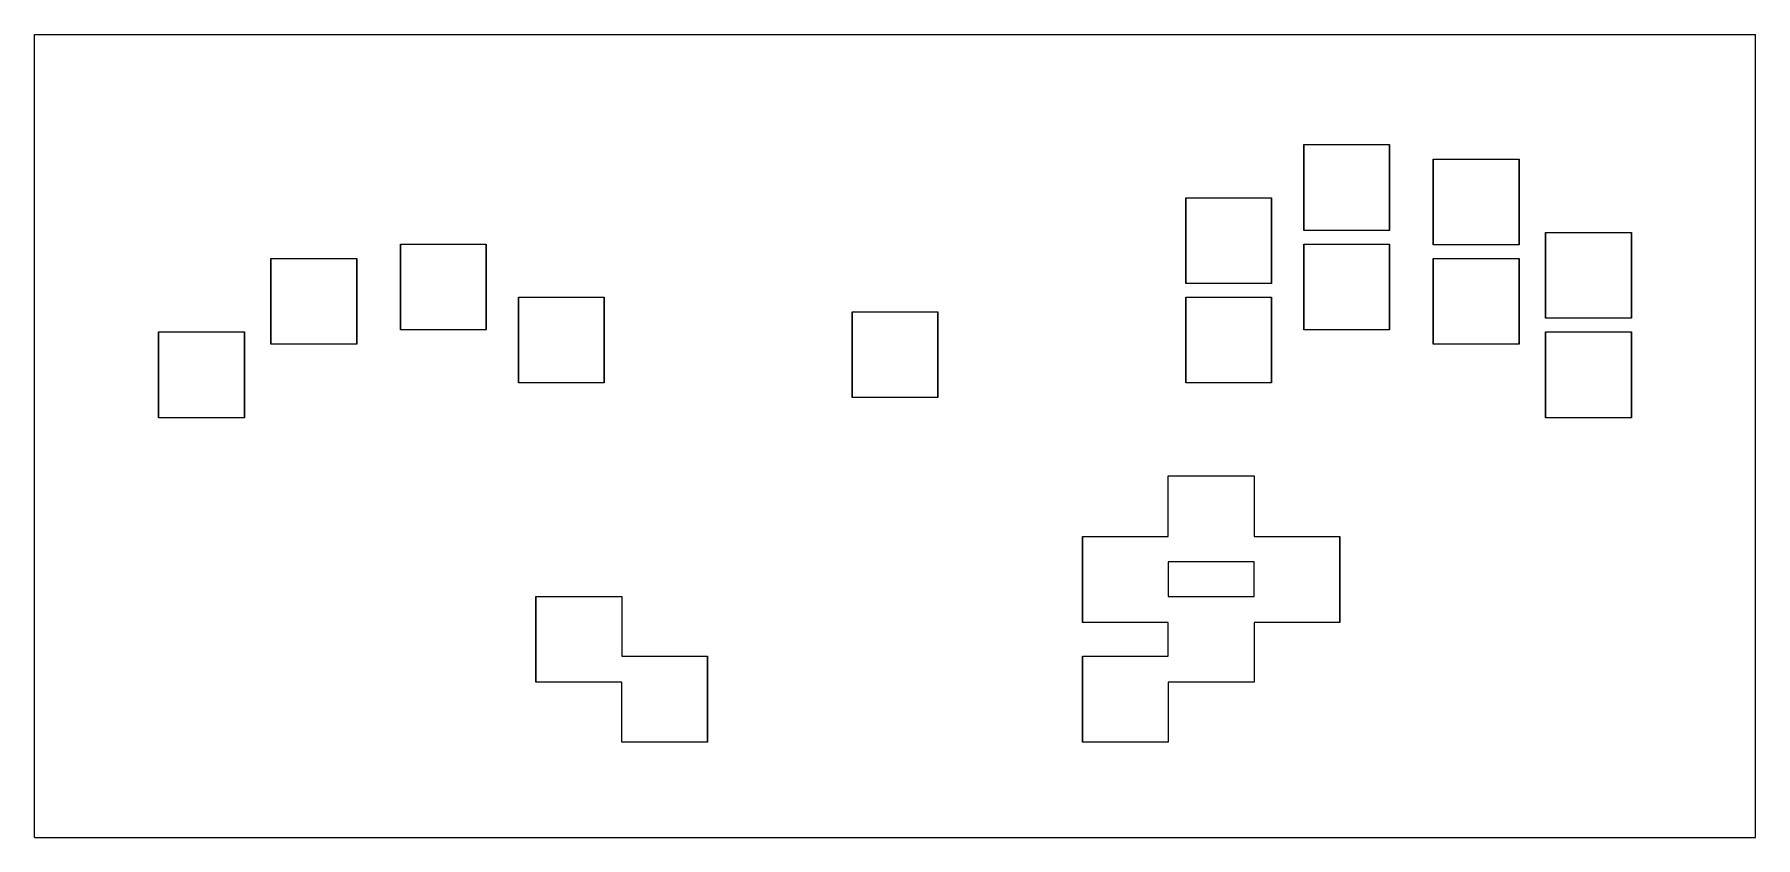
# Model space of a CAD drawing. Header units: metres. Extents: x -190 to 190, y -89 to 89.
import ezdxf

# ---------------------------------------------------------------- set-up
doc = ezdxf.new("R2010")
doc.units = ezdxf.units.M

msp = doc.modelspace()

# ---------------------------------------------------------------- linework, layer by layer
for p, q in [((-190.5, -88.9, 1.59), (-190.5, 88.9, 1.59)), ((-190.5, 88.9, -1.59), (-190.5, 88.9, 1.59)), ((-190.5, -88.9, -1.59), (-190.5, 88.9, -1.59)), ((-190.5, 88.9, 1.59), (190.5, 88.9, 1.59)), ((-190.5, 88.9, -1.59), (190.5, 88.9, -1.59)), ((190.5, -88.9, 1.59), (190.5, 88.9, 1.59)), ((190.5, 88.9, -1.59), (190.5, 88.9, 1.59)), ((190.5, -88.9, -1.59), (190.5, 88.9, -1.59)), ((90.5, 45.5, 1.59), (90.5, 64.5, 1.59)), ((90.5, 64.5, 1.59), (109.5, 64.5, 1.59)), ((90.5, 64.5, -1.59), (90.5, 45.5, -1.59)), ((90.5, 64.5, -1.59), (109.5, 64.5, -1.59)), ((90.5, 64.5, -1.59), (90.5, 64.5, 1.59)), ((109.5, 64.5, 1.59), (109.5, 45.5, 1.59)), ((109.5, 45.5, -1.59), (109.5, 64.5, -1.59)), ((109.5, 64.5, -1.59), (109.5, 64.5, 1.59)), ((119.15, 42.3, 1.59), (119.15, 61.3, 1.59)), ((119.15, 61.3, 1.59), (138.15, 61.3, 1.59)), ((119.15, 61.3, -1.59), (119.15, 42.3, -1.59)), ((119.15, 61.3, -1.59), (138.15, 61.3, -1.59)), ((119.15, 61.3, -1.59), (119.15, 61.3, 1.59)), ((138.15, 61.3, 1.59), (138.15, 42.3, 1.59)), ((138.15, 42.3, -1.59), (138.15, 61.3, -1.59)), ((138.15, 61.3, -1.59), (138.15, 61.3, 1.59)), ((64.35, 33.75, 1.59), (64.35, 52.75, 1.59)), ((64.35, 52.75, 1.59), (83.35, 52.75, 1.59)), ((64.35, 52.75, -1.59), (64.35, 33.75, -1.59)), ((64.35, 52.75, -1.59), (83.35, 52.75, -1.59)), ((64.35, 52.75, -1.59), (64.35, 52.75, 1.59)), ((83.35, 52.75, 1.59), (83.35, 33.75, 1.59)), ((83.35, 33.75, -1.59), (83.35, 52.75, -1.59)), ((83.35, 52.75, -1.59), (83.35, 52.75, 1.59)), ((-109.5, 23.5, 1.59), (-109.5, 42.5, 1.59)), ((-109.5, 42.5, 1.59), (-90.5, 42.5, 1.59)), ((-109.5, 42.5, -1.59), (-109.5, 23.5, -1.59)), ((-109.5, 42.5, -1.59), (-90.5, 42.5, -1.59)), ((-109.5, 42.5, -1.59), (-109.5, 42.5, 1.59)), ((-90.5, 42.5, 1.59), (-90.5, 23.5, 1.59)), ((-90.5, 23.5, -1.59), (-90.5, 42.5, -1.59)), ((-90.5, 42.5, -1.59), (-90.5, 42.5, 1.59)), ((109.5, 45.5, 1.59), (90.5, 45.5, 1.59)), ((109.5, 45.5, -1.59), (90.5, 45.5, -1.59)), ((90.5, 45.5, -1.59), (90.5, 45.5, 1.59)), ((90.5, 23.5, 1.59), (90.5, 42.5, 1.59)), ((90.5, 42.5, 1.59), (109.5, 42.5, 1.59)), ((90.5, 42.5, -1.59), (90.5, 23.5, -1.59)), ((90.5, 42.5, -1.59), (109.5, 42.5, -1.59)), ((90.5, 42.5, -1.59), (90.5, 42.5, 1.59)), ((109.5, 45.5, -1.59), (109.5, 45.5, 1.59)), ((109.5, 42.5, 1.59), (109.5, 23.5, 1.59)), ((109.5, 23.5, -1.59), (109.5, 42.5, -1.59)), ((109.5, 42.5, -1.59), (109.5, 42.5, 1.59)), ((138.15, 42.3, 1.59), (119.15, 42.3, 1.59)), ((138.15, 42.3, -1.59), (119.15, 42.3, -1.59)), ((119.15, 42.3, -1.59), (119.15, 42.3, 1.59)), ((138.15, 42.3, -1.59), (138.15, 42.3, 1.59)), ((144, 26.05, 1.59), (144, 45.05, 1.59)), ((144, 45.05, 1.59), (163, 45.05, 1.59)), ((144, 45.05, -1.59), (144, 26.05, -1.59)), ((144, 45.05, -1.59), (163, 45.05, -1.59)), ((144, 45.05, -1.59), (144, 45.05, 1.59)), ((163, 45.05, 1.59), (163, 26.05, 1.59)), ((163, 26.05, -1.59), (163, 45.05, -1.59)), ((163, 45.05, -1.59), (163, 45.05, 1.59)), ((-138.15, 20.3, 1.59), (-138.15, 39.3, 1.59)), ((-138.15, 39.3, 1.59), (-119.15, 39.3, 1.59)), ((-138.15, 39.3, -1.59), (-138.15, 20.3, -1.59)), ((-138.15, 39.3, -1.59), (-119.15, 39.3, -1.59)), ((-138.15, 39.3, -1.59), (-138.15, 39.3, 1.59)), ((-119.15, 39.3, 1.59), (-119.15, 20.3, 1.59)), ((-119.15, 20.3, -1.59), (-119.15, 39.3, -1.59)), ((-119.15, 39.3, -1.59), (-119.15, 39.3, 1.59)), ((119.15, 20.3, 1.59), (119.15, 39.3, 1.59)), ((119.15, 39.3, 1.59), (138.15, 39.3, 1.59)), ((119.15, 39.3, -1.59), (119.15, 20.3, -1.59)), ((119.15, 39.3, -1.59), (138.15, 39.3, -1.59)), ((119.15, 39.3, -1.59), (119.15, 39.3, 1.59)), ((138.15, 39.3, 1.59), (138.15, 20.3, 1.59)), ((138.15, 20.3, -1.59), (138.15, 39.3, -1.59)), ((138.15, 39.3, -1.59), (138.15, 39.3, 1.59)), ((-83.35, 11.75, 1.59), (-83.35, 30.75, 1.59)), ((-83.35, 30.75, 1.59), (-64.35, 30.75, 1.59)), ((-83.35, 30.75, -1.59), (-83.35, 11.75, -1.59)), ((-83.35, 30.75, -1.59), (-64.35, 30.75, -1.59)), ((-83.35, 30.75, -1.59), (-83.35, 30.75, 1.59)), ((-64.35, 30.75, 1.59), (-64.35, 11.75, 1.59)), ((-64.35, 11.75, -1.59), (-64.35, 30.75, -1.59)), ((-64.35, 30.75, -1.59), (-64.35, 30.75, 1.59)), ((83.35, 33.75, 1.59), (64.35, 33.75, 1.59)), ((83.35, 33.75, -1.59), (64.35, 33.75, -1.59)), ((64.35, 33.75, -1.59), (64.35, 33.75, 1.59)), ((64.35, 11.75, 1.59), (64.35, 30.75, 1.59)), ((64.35, 30.75, 1.59), (83.35, 30.75, 1.59)), ((64.35, 30.75, -1.59), (64.35, 11.75, -1.59)), ((64.35, 30.75, -1.59), (83.35, 30.75, -1.59)), ((64.35, 30.75, -1.59), (64.35, 30.75, 1.59)), ((83.35, 33.75, -1.59), (83.35, 33.75, 1.59)), ((83.35, 30.75, 1.59), (83.35, 11.75, 1.59)), ((83.35, 11.75, -1.59), (83.35, 30.75, -1.59)), ((83.35, 30.75, -1.59), (83.35, 30.75, 1.59)), ((-9.5, 8.5, 1.59), (-9.5, 27.5, 1.59)), ((-9.5, 27.5, 1.59), (9.5, 27.5, 1.59)), ((-9.5, 27.5, -1.59), (-9.5, 8.5, -1.59)), ((-9.5, 27.5, -1.59), (9.5, 27.5, -1.59)), ((-9.5, 27.5, -1.59), (-9.5, 27.5, 1.59)), ((9.5, 27.5, 1.59), (9.5, 8.5, 1.59)), ((9.5, 8.5, -1.59), (9.5, 27.5, -1.59)), ((9.5, 27.5, -1.59), (9.5, 27.5, 1.59)), ((-163, 4.05, 1.59), (-163, 23.05, 1.59)), ((-163, 23.05, 1.59), (-144, 23.05, 1.59)), ((-163, 23.05, -1.59), (-163, 4.05, -1.59)), ((-163, 23.05, -1.59), (-144, 23.05, -1.59)), ((-163, 23.05, -1.59), (-163, 23.05, 1.59)), ((-144, 23.05, 1.59), (-144, 4.05, 1.59)), ((-144, 4.05, -1.59), (-144, 23.05, -1.59)), ((-144, 23.05, -1.59), (-144, 23.05, 1.59)), ((-90.5, 23.5, 1.59), (-109.5, 23.5, 1.59)), ((-90.5, 23.5, -1.59), (-109.5, 23.5, -1.59)), ((-109.5, 23.5, -1.59), (-109.5, 23.5, 1.59)), ((-90.5, 23.5, -1.59), (-90.5, 23.5, 1.59)), ((109.5, 23.5, 1.59), (90.5, 23.5, 1.59)), ((109.5, 23.5, -1.59), (90.5, 23.5, -1.59)), ((90.5, 23.5, -1.59), (90.5, 23.5, 1.59)), ((109.5, 23.5, -1.59), (109.5, 23.5, 1.59)), ((163, 26.05, 1.59), (144, 26.05, 1.59)), ((163, 26.05, -1.59), (144, 26.05, -1.59)), ((144, 26.05, -1.59), (144, 26.05, 1.59)), ((144, 4.05, 1.59), (144, 23.05, 1.59)), ((144, 23.05, 1.59), (163, 23.05, 1.59)), ((144, 23.05, -1.59), (144, 4.05, -1.59)), ((144, 23.05, -1.59), (163, 23.05, -1.59)), ((144, 23.05, -1.59), (144, 23.05, 1.59)), ((163, 26.05, -1.59), (163, 26.05, 1.59)), ((163, 23.05, 1.59), (163, 4.05, 1.59)), ((163, 4.05, -1.59), (163, 23.05, -1.59)), ((163, 23.05, -1.59), (163, 23.05, 1.59)), ((-119.15, 20.3, 1.59), (-138.15, 20.3, 1.59)), ((-119.15, 20.3, -1.59), (-138.15, 20.3, -1.59)), ((-138.15, 20.3, -1.59), (-138.15, 20.3, 1.59)), ((-119.15, 20.3, -1.59), (-119.15, 20.3, 1.59)), ((138.15, 20.3, 1.59), (119.15, 20.3, 1.59)), ((138.15, 20.3, -1.59), (119.15, 20.3, -1.59)), ((119.15, 20.3, -1.59), (119.15, 20.3, 1.59)), ((138.15, 20.3, -1.59), (138.15, 20.3, 1.59)), ((-64.35, 11.75, 1.59), (-83.35, 11.75, 1.59)), ((-64.35, 11.75, -1.59), (-83.35, 11.75, -1.59)), ((-83.35, 11.75, -1.59), (-83.35, 11.75, 1.59)), ((-64.35, 11.75, -1.59), (-64.35, 11.75, 1.59)), ((83.35, 11.75, 1.59), (64.35, 11.75, 1.59)), ((83.35, 11.75, -1.59), (64.35, 11.75, -1.59)), ((64.35, 11.75, -1.59), (64.35, 11.75, 1.59)), ((83.35, 11.75, -1.59), (83.35, 11.75, 1.59)), ((9.5, 8.5, 1.59), (-9.5, 8.5, 1.59)), ((9.5, 8.5, -1.59), (-9.5, 8.5, -1.59)), ((-9.5, 8.5, -1.59), (-9.5, 8.5, 1.59)), ((9.5, 8.5, -1.59), (9.5, 8.5, 1.59)), ((-144, 4.05, 1.59), (-163, 4.05, 1.59)), ((-144, 4.05, -1.59), (-163, 4.05, -1.59)), ((-163, 4.05, -1.59), (-163, 4.05, 1.59)), ((-144, 4.05, -1.59), (-144, 4.05, 1.59)), ((163, 4.05, 1.59), (144, 4.05, 1.59)), ((163, 4.05, -1.59), (144, 4.05, -1.59)), ((144, 4.05, -1.59), (144, 4.05, 1.59)), ((163, 4.05, -1.59), (163, 4.05, 1.59)), ((60.5, -22.25, 1.59), (60.5, -8.85, 1.59)), ((60.5, -8.85, 1.59), (79.5, -8.85, 1.59)), ((60.5, -22.25, -1.59), (60.5, -8.85, -1.59)), ((60.5, -8.85, -1.59), (79.5, -8.85, -1.59)), ((60.5, -8.85, -1.59), (60.5, -8.85, 1.59)), ((79.5, -8.85, 1.59), (79.5, -22.25, 1.59)), ((79.5, -8.85, -1.59), (79.5, -22.25, -1.59)), ((79.5, -8.85, -1.59), (79.5, -8.85, 1.59)), ((41.5, -41.25, 1.59), (41.5, -22.25, 1.59)), ((41.5, -22.25, 1.59), (60.5, -22.25, 1.59)), ((41.5, -22.25, -1.59), (41.5, -41.25, -1.59)), ((41.5, -22.25, -1.59), (60.5, -22.25, -1.59)), ((41.5, -22.25, -1.59), (41.5, -22.25, 1.59)), ((60.5, -22.25, -1.59), (60.5, -22.25, 1.59)), ((79.5, -22.25, 1.59), (98.5, -22.25, 1.59)), ((79.5, -22.25, -1.59), (98.5, -22.25, -1.59)), ((79.5, -22.25, -1.59), (79.5, -22.25, 1.59)), ((98.5, -22.25, 1.59), (98.5, -41.25, 1.59)), ((98.5, -41.25, -1.59), (98.5, -22.25, -1.59)), ((98.5, -22.25, -1.59), (98.5, -22.25, 1.59)), ((60.5, -27.85, 1.59), (60.5, -35.5, 1.59)), ((79.5, -27.85, 1.59), (60.5, -27.85, 1.59)), ((60.5, -27.85, -1.59), (60.5, -35.5, -1.59)), ((60.5, -27.85, -1.59), (60.5, -27.85, 1.59)), ((79.5, -27.85, -1.59), (60.5, -27.85, -1.59)), ((79.5, -35.5, 1.59), (79.5, -27.85, 1.59)), ((79.5, -27.85, -1.59), (79.5, -27.85, 1.59)), ((79.5, -35.5, -1.59), (79.5, -27.85, -1.59)), ((-79.5, -54.5, 1.59), (-79.5, -35.5, 1.59)), ((-79.5, -35.5, 1.59), (-60.5, -35.5, 1.59)), ((-79.5, -35.5, -1.59), (-79.5, -54.5, -1.59)), ((-79.5, -35.5, -1.59), (-60.5, -35.5, -1.59)), ((-79.5, -35.5, -1.59), (-79.5, -35.5, 1.59)), ((-60.5, -35.5, 1.59), (-60.5, -48.75, 1.59)), ((-60.5, -35.5, -1.59), (-60.5, -48.75, -1.59)), ((-60.5, -35.5, -1.59), (-60.5, -35.5, 1.59)), ((60.5, -35.5, 1.59), (79.5, -35.5, 1.59)), ((60.5, -35.5, -1.59), (60.5, -35.5, 1.59)), ((60.5, -35.5, -1.59), (79.5, -35.5, -1.59)), ((79.5, -35.5, -1.59), (79.5, -35.5, 1.59)), ((60.5, -41.25, 1.59), (41.5, -41.25, 1.59)), ((60.5, -41.25, -1.59), (41.5, -41.25, -1.59)), ((41.5, -41.25, -1.59), (41.5, -41.25, 1.59)), ((60.5, -48.75, 1.59), (60.5, -41.25, 1.59)), ((60.5, -48.75, -1.59), (60.5, -41.25, -1.59)), ((60.5, -41.25, -1.59), (60.5, -41.25, 1.59)), ((98.5, -41.25, 1.59), (79.5, -41.25, 1.59)), ((79.5, -41.25, 1.59), (79.5, -54.5, 1.59)), ((98.5, -41.25, -1.59), (79.5, -41.25, -1.59)), ((79.5, -41.25, -1.59), (79.5, -54.5, -1.59)), ((79.5, -41.25, -1.59), (79.5, -41.25, 1.59)), ((98.5, -41.25, -1.59), (98.5, -41.25, 1.59)), ((-60.5, -48.75, 1.59), (-41.5, -48.75, 1.59)), ((-60.5, -48.75, -1.59), (-41.5, -48.75, -1.59)), ((-60.5, -48.75, -1.59), (-60.5, -48.75, 1.59)), ((-41.5, -48.75, 1.59), (-41.5, -67.75, 1.59)), ((-41.5, -67.75, -1.59), (-41.5, -48.75, -1.59)), ((-41.5, -48.75, -1.59), (-41.5, -48.75, 1.59)), ((41.5, -67.75, 1.59), (41.5, -48.75, 1.59)), ((41.5, -48.75, 1.59), (60.5, -48.75, 1.59)), ((41.5, -48.75, -1.59), (41.5, -67.75, -1.59)), ((41.5, -48.75, -1.59), (60.5, -48.75, -1.59)), ((41.5, -48.75, -1.59), (41.5, -48.75, 1.59)), ((60.5, -48.75, -1.59), (60.5, -48.75, 1.59)), ((-60.5, -54.5, 1.59), (-79.5, -54.5, 1.59)), ((-60.5, -54.5, -1.59), (-79.5, -54.5, -1.59)), ((-79.5, -54.5, -1.59), (-79.5, -54.5, 1.59)), ((-60.5, -67.75, 1.59), (-60.5, -54.5, 1.59)), ((-60.5, -67.75, -1.59), (-60.5, -54.5, -1.59)), ((-60.5, -54.5, -1.59), (-60.5, -54.5, 1.59)), ((79.5, -54.5, 1.59), (60.5, -54.5, 1.59)), ((60.5, -54.5, 1.59), (60.5, -67.75, 1.59)), ((79.5, -54.5, -1.59), (60.5, -54.5, -1.59)), ((60.5, -54.5, -1.59), (60.5, -67.75, -1.59)), ((60.5, -54.5, -1.59), (60.5, -54.5, 1.59)), ((79.5, -54.5, -1.59), (79.5, -54.5, 1.59)), ((-41.5, -67.75, 1.59), (-60.5, -67.75, 1.59)), ((-41.5, -67.75, -1.59), (-60.5, -67.75, -1.59)), ((-60.5, -67.75, -1.59), (-60.5, -67.75, 1.59)), ((-41.5, -67.75, -1.59), (-41.5, -67.75, 1.59)), ((60.5, -67.75, 1.59), (41.5, -67.75, 1.59)), ((60.5, -67.75, -1.59), (41.5, -67.75, -1.59)), ((41.5, -67.75, -1.59), (41.5, -67.75, 1.59)), ((60.5, -67.75, -1.59), (60.5, -67.75, 1.59)), ((-190.5, -88.9, -1.59), (-190.5, -88.9, 1.59)), ((-190.5, -88.9, -1.59), (190.5, -88.9, -1.59)), ((-190.5, -88.9, 1.59), (190.5, -88.9, 1.59)), ((190.5, -88.9, -1.59), (190.5, -88.9, 1.59))]:
    msp.add_line(p, q)

doc.saveas('drawing.dxf')
